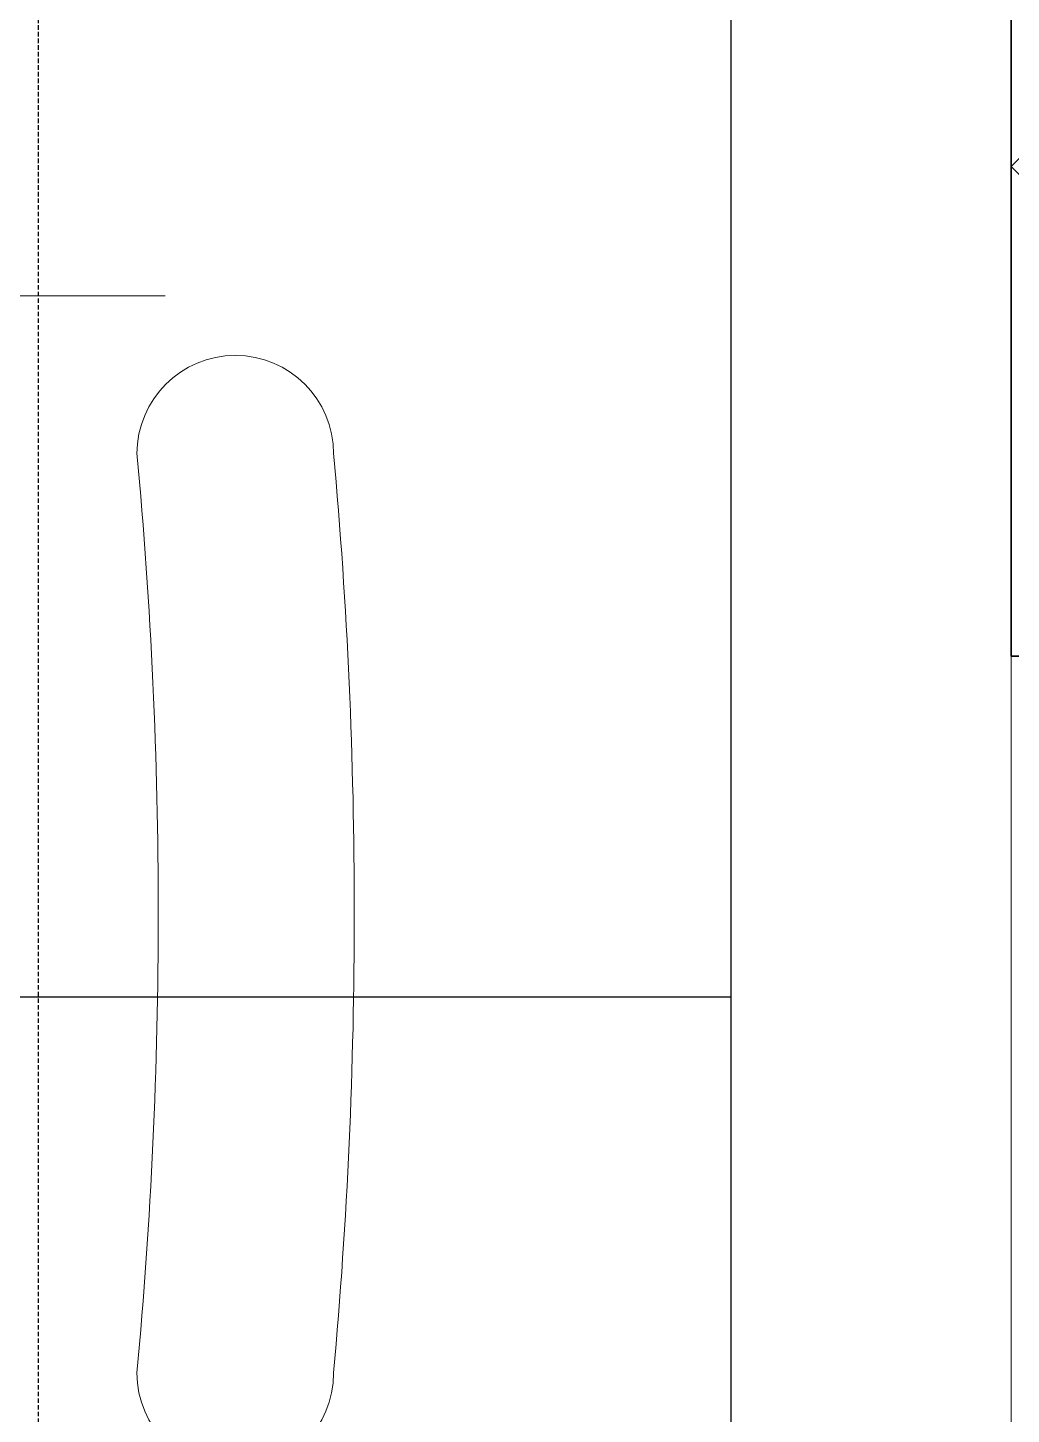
# Model space of a CAD drawing. Extents: x -12260 to 57327, y -29287 to 19916.
# Drawn here: x 12854.8 to 13206, y 7360.9 to 7856.2 of the extents above; entities that cross this region are included whole.
import ezdxf
from ezdxf.enums import TextEntityAlignment as Align

# ---------------------------------------------------------------- set-up
doc = ezdxf.new("R2010")
doc.units = 0
doc.header["$LTSCALE"] = 0.25
doc.linetypes.add('DASHDOT', pattern=[25.4, 12.7, -6.35, 0, -6.35])
doc.linetypes.add('HIDDEN', pattern=[9.525, 6.35, -3.175])
doc.layers.add('01-First Floor-FUR$0$FALSE CEILING', color=251, linetype='Continuous')
for name, color, linetype, lineweight in [('01-First Floor-FUR$0$LOADING', 253, 'Continuous', 5), ('01-First Floor-FUR$0$Walls', 251, 'Continuous', 5), ('E-LITE-CLNG-CNDT', 6, 'DASHDOT', 35), ('E-LITE-EXIT-NUMB', 6, 'Continuous', 25), ('E-POWR-FLOR-CNDT', 6, 'HIDDEN', 25), ('E-POWR-WALL @ 100', 4, 'Continuous', 35)]:
    doc.layers.add(name, color=color, linetype=linetype, lineweight=lineweight)
doc.styles.add('DC_SIMPLEX', font='SIMPLEX.shx', dxfattribs={"width": 0.7})

# ---------------------------------------------------------------- blocks, each defined once
blk = doc.blocks.new('01-First Floor-FUR$0$GF21018-P')
at = {"color": 0}
blk.add_line((0.22049, 0.47563), (0.22049, 0.0675), dxfattribs=at)
for centre, radius, start, end in [((-0.16429, 0.0425), 0.03511, 90, 270), ((0, 1.84674), 1.77674, 264.69456, 275.30527), ((0.16409, 0.0425), 0.03511, 270, 90), ((0, 1.83136), 1.83136, 264.85322, 275.14698)]:
    blk.add_arc(centre, radius, start, end, dxfattribs=at)
blk = doc.blocks.new('01-First Floor-FUR')
at = {"layer": '01-First Floor-FUR$0$FALSE CEILING', "linetype": 'Continuous'}
blk.add_line((8396.44, 7510), (13106, 7510), dxfattribs=at)
at = {"layer": '01-First Floor-FUR$0$FALSE CEILING'}
blk.add_lwpolyline([(13106, 8553.52), (8396.44, 8553.52), (8396.44, 5110), (13106, 5110)], close=True, dxfattribs=at)
at = {"layer": '01-First Floor-FUR$0$Walls'}
for p, q in [((13106, 6190), (13106, 8553.52)), ((13206, 6190), (13206, 8551.56))]:
    blk.add_line(p, q, dxfattribs=at)
at = {"layer": '01-First Floor-FUR$0$LOADING', "extrusion": (7.77426e-06, -2.24021e-05, 1), "xscale": 1000, "yscale": 1000, "zscale": 1000, "rotation": 89.9985892449479}
blk.add_blockref('01-First Floor-FUR$0$GF21018-P', (12971.38, 7539.92, -0.19), dxfattribs=at)
blk = doc.blocks.new('*U14')
blk.add_line((0, -1.75), (0, -3.25))
blk.add_lwpolyline([(-1.75, 0, 1), (1.75, 0)], format="xyb", close=True)
at = {"layer": 'Defpoints'}
for p, q in [((-2.4749, -2.4749), (0, 0)), ((2.4749, -2.4749), (0, 0)), ((2.4749, -0.7582), (-2.4749, -0.7582))]:
    blk.add_line(p, q, dxfattribs=at)
at = {"layer": 'E-LITE-EXIT-NUMB', "style": 'DC_SIMPLEX', "width": 0.7, "flags": 8}
blk.add_attdef('TYPE', text='', height=2, rotation=360, dxfattribs=at).set_placement((-2.682, 5.2383), align=Align.RIGHT)
blk.add_attdef('CIRCUIT', (2.682, 5.2383), '', height=2, rotation=360, dxfattribs=at)

msp = doc.modelspace()

# ---------------------------------------------------------------- linework, layer by layer
at = {"layer": 'E-POWR-FLOR-CNDT', "elevation": 0}
msp.add_lwpolyline([(12982.26, 8002.26), (12858.51, 7878.52), (12858.51, 6703.64), (12982.26, 6579.9)], dxfattribs=at)

# ---------------------------------------------------------------- block references
at = {"layer": 'E-LITE-CLNG-CNDT'}
msp.add_blockref('01-First Floor-FUR', (0, 0), dxfattribs=at)
at = {"layer": 'E-POWR-WALL @ 100', "xscale": 100, "yscale": 100, "zscale": 100, "rotation": 90.00000000000001}
msp.add_blockref('*U14', (13206, 7806.68, 0), dxfattribs=at)

doc.saveas('drawing.dxf')
